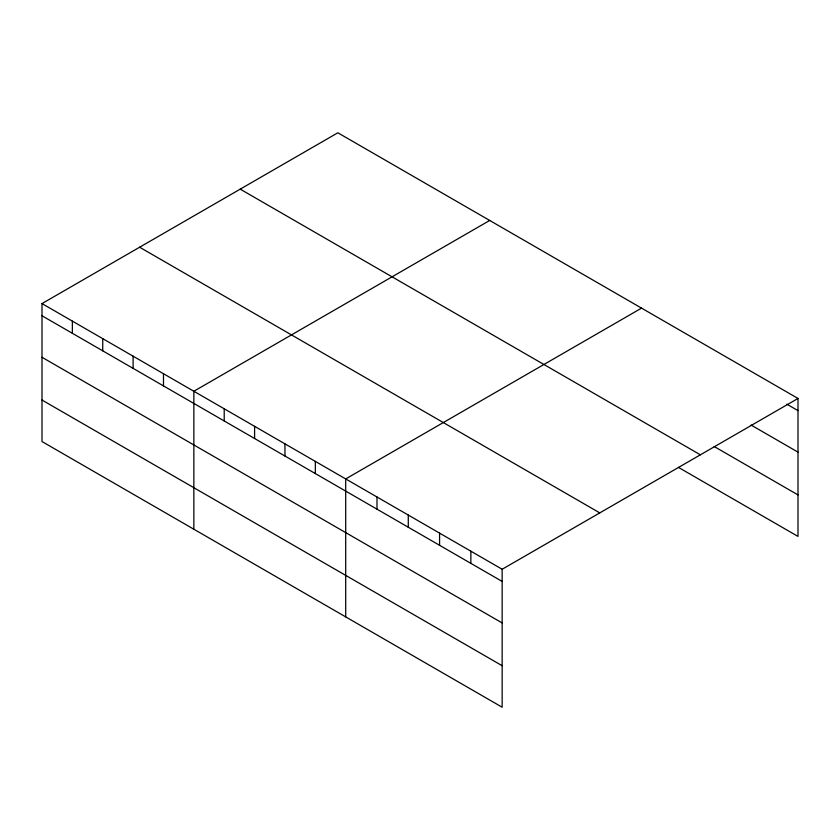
<?xml version="1.0" encoding="UTF-8"?>
<svg xmlns="http://www.w3.org/2000/svg" width="840" height="840" viewBox="0 0 840 840"><rect width="100%" height="100%" fill="white"/><g stroke="black" fill="none" stroke-linecap="round" stroke-linejoin="round"><path stroke-width="1.26" d="M502.152 622.944L502.152 569.258L42 303.587L42 441.546L502.152 707.217L502.152 622.944L42 357.273M678.426 467.376L798 536.413L798 398.454L337.848 132.783L42 303.587M489.699 220.458L193.851 391.262L193.851 529.221M641.55 308.123L345.702 478.926L345.702 616.885M502.152 569.258L798 398.454M786.828 404.177L798 410.624M751.065 425.04L798 452.141M714.189 446.513L798 494.907M240.219 189.147L700.371 454.818M139.629 247.222L599.781 512.894M42 315.767L502.152 581.427M42 400.04L502.152 665.711M470.862 551.187L470.862 563.367M439.572 533.127L439.572 545.297M408.282 515.057L408.282 527.236M376.992 496.997L376.992 509.166M315.336 461.391L315.336 473.571M284.959 443.856L284.959 456.036M254.594 426.321L254.594 438.501M224.217 408.796L224.217 420.966M163.485 373.727L163.485 385.896M133.108 356.192L133.108 368.361M102.742 338.656L102.742 350.837M72.366 321.121L72.366 333.302"/></g></svg>
